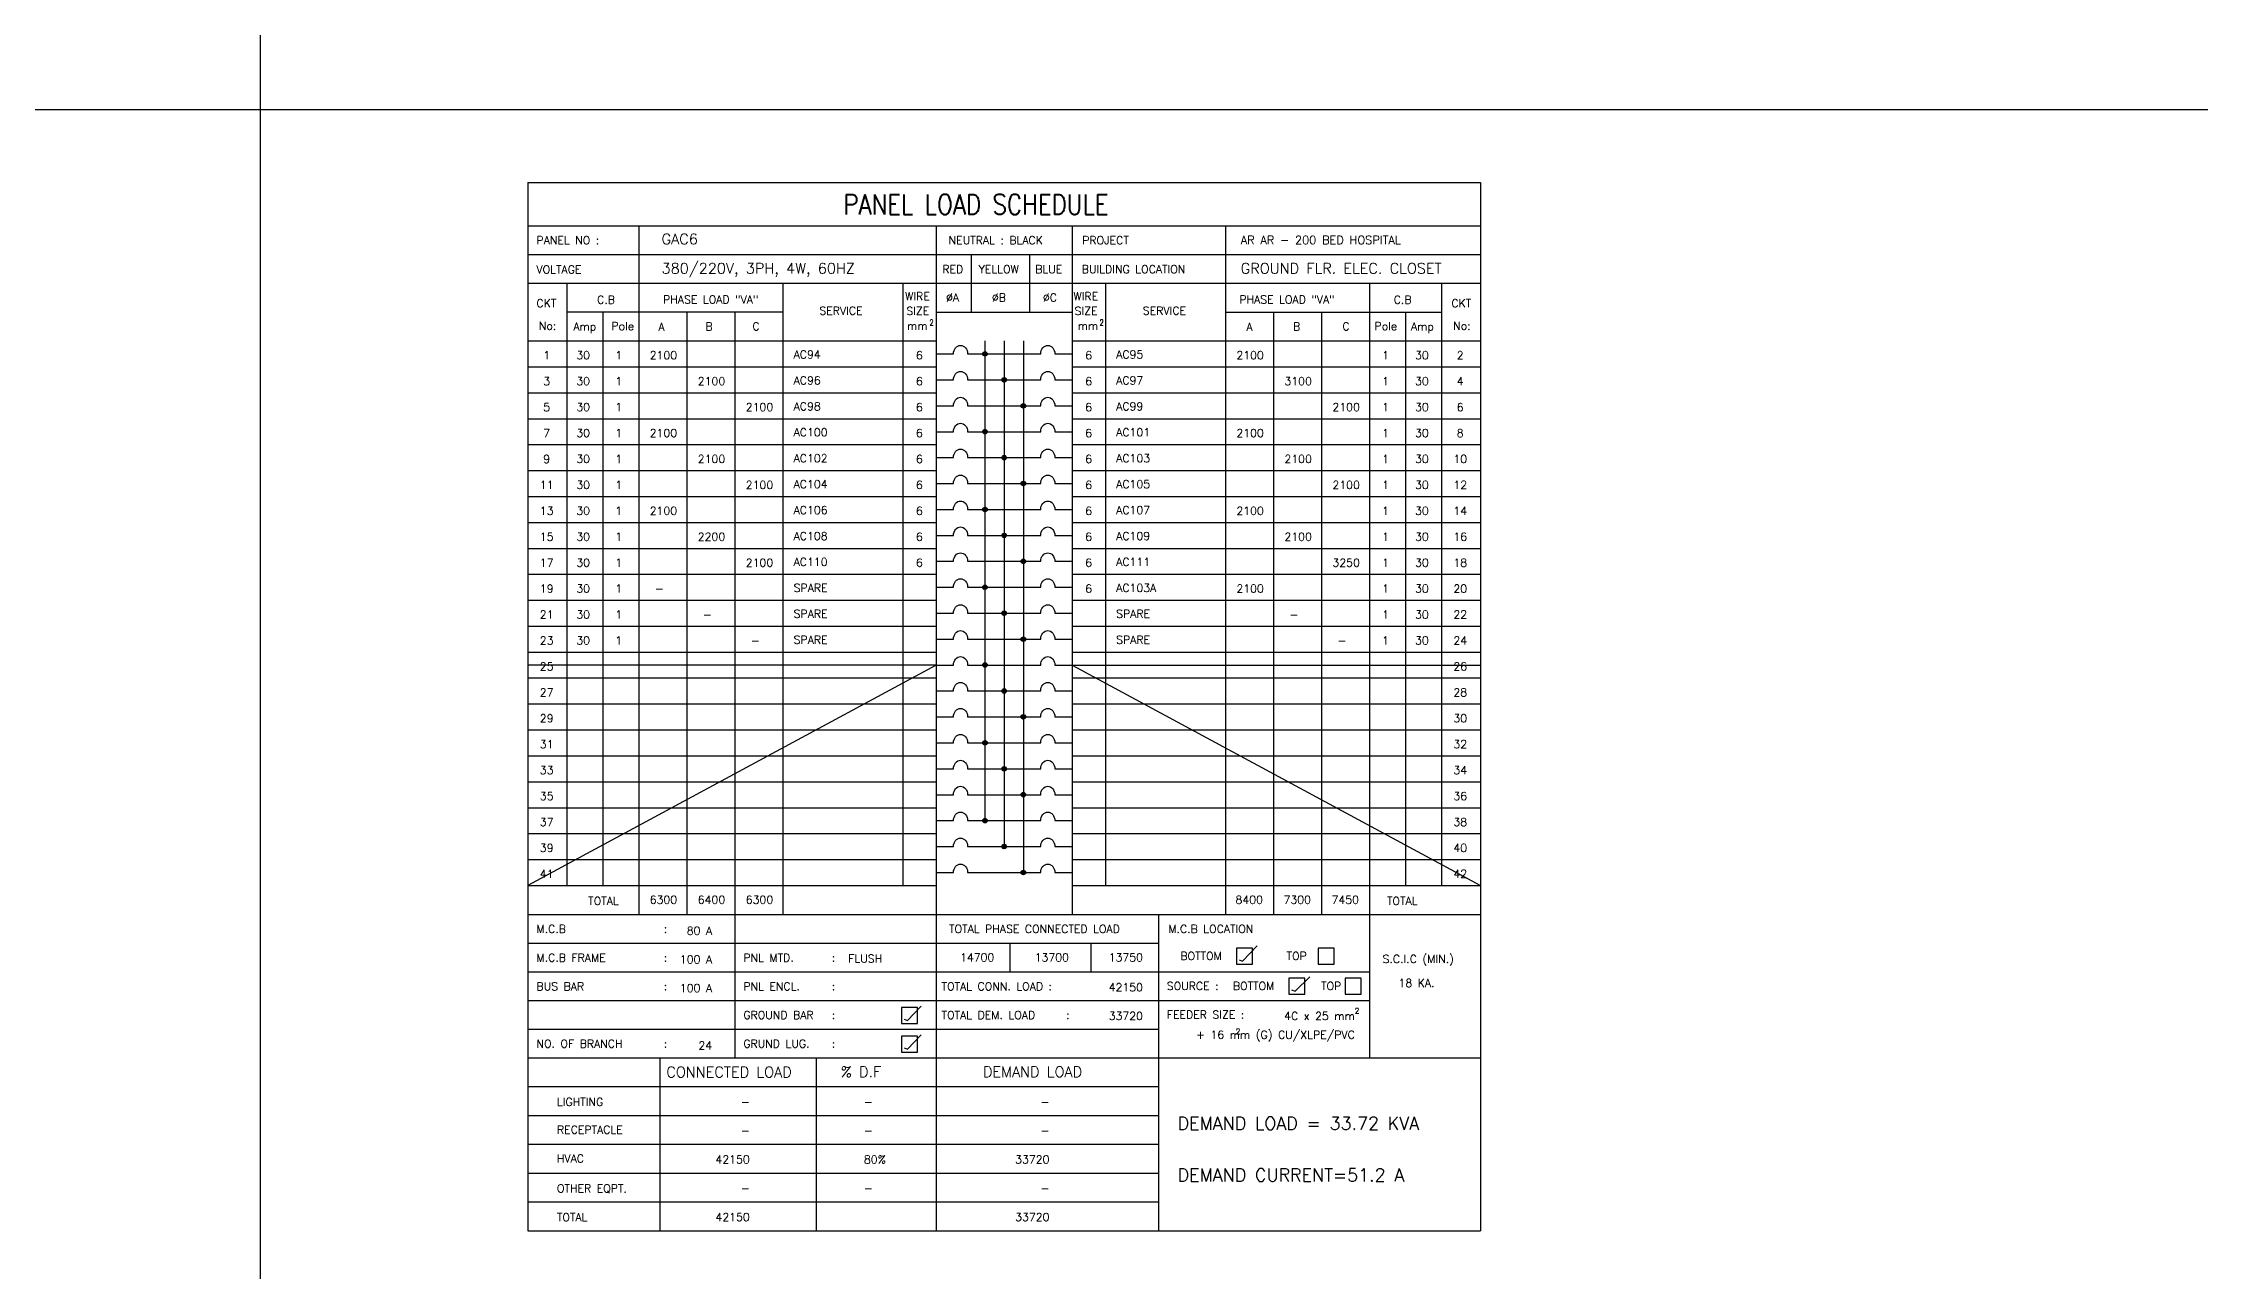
# Model space of a CAD drawing. Extents: x -146780 to -146669, y -1542 to -1454.
# Drawn here: x -146716.36 to -146669.11, y -1509.97 to -1483.18 of the extents above; entities that cross this region are included whole.
import ezdxf
from ezdxf.enums import TextEntityAlignment as Align

# ---------------------------------------------------------------- set-up
doc = ezdxf.new("R2010")
doc.units = 0
doc.header["$MEASUREMENT"] = 0
for name, color, linetype in [('BORDER', 4, 'CONTINUOUS'), ('E-TXT', 2, 'CONTINUOUS'), ('PANEL', 2, 'CONTINUOUS')]:
    doc.layers.add(name, color=color, linetype=linetype)
doc.styles.add('ROMANS', font='ROMANS.shx', dxfattribs={"height": 0.4})
pattern_1 = [(315, (58337.122361, 555.361538), (0.00864749998874, 0.00864749998874), [])]
pattern_2 = [(315, (58337.122361, 553.663397), (0.00864749998874, 0.00864749998874), [])]
pattern_3 = [(315, (58337.122361, 551.965256), (0.00864749998874, 0.00864749998874), [])]
pattern_4 = [(315, (58337.122361, 550.267115), (0.00864749998874, 0.00864749998874), [])]
pattern_5 = [(315, (58337.122361, 548.568974), (0.00864749998874, 0.00864749998874), [])]
pattern_6 = [(315, (58337.122361, 546.870832), (0.00864749998874, 0.00864749998874), [])]

msp = doc.modelspace()

# ---------------------------------------------------------------- hatches: boundary and pattern name
at = {"layer": 'PANEL', "linetype": 'Continuous'}
h = msp.add_hatch(dxfattribs=at)
h.set_pattern_fill('ANSI31', color=256, scale=0.068485, angle=406.041, style=0)
h.set_pattern_definition([(91.040959325, (58337.122361, 555.361538), (-0.00855917542476, -0.00015552164567), [])])
h.paths.add_polyline_path([(-146695.854, -1489.957, 1), (-146695.756, -1489.957, 1)])
h = msp.add_hatch(dxfattribs=at)
h.set_pattern_fill('ANSI31', color=256, scale=0.097835, angle=270, style=0)
h.set_pattern_definition(pattern_1)
h.paths.add_polyline_path([(-146695.435, -1490.523, 1), (-146695.337, -1490.523, 1)])
h = msp.add_hatch(dxfattribs=at)
h.set_pattern_fill('ANSI31', color=256, scale=0.097835, angle=270, style=0)
h.set_pattern_definition(pattern_1)
h.paths.add_polyline_path([(-146694.918, -1491.089, 1), (-146695.016, -1491.089, 1)])
h = msp.add_hatch(dxfattribs=at)
h.set_pattern_fill('ANSI31', color=256, scale=0.097835, angle=270, style=0)
h.set_pattern_definition(pattern_1)
h.paths.add_polyline_path([(-146695.756, -1491.655, 1), (-146695.854, -1491.655, 1)])
h = msp.add_hatch(dxfattribs=at)
h.set_pattern_fill('ANSI31', color=256, scale=0.097835, angle=270, style=0)
h.set_pattern_definition(pattern_1)
h.paths.add_polyline_path([(-146695.337, -1492.221, 1), (-146695.435, -1492.221, 1)])
h = msp.add_hatch(dxfattribs=at)
h.set_pattern_fill('ANSI31', color=256, scale=0.097835, angle=270, style=0)
h.set_pattern_definition(pattern_1)
h.paths.add_polyline_path([(-146694.918, -1492.787, 1), (-146695.016, -1492.787, 1)])
h = msp.add_hatch(dxfattribs=at)
h.set_pattern_fill('ANSI31', color=256, scale=0.097835, angle=270, style=0)
h.set_pattern_definition(pattern_2)
h.paths.add_polyline_path([(-146695.756, -1493.353, 1), (-146695.854, -1493.353, 1)])
h = msp.add_hatch(dxfattribs=at)
h.set_pattern_fill('ANSI31', color=256, scale=0.097835, angle=270, style=0)
h.set_pattern_definition(pattern_2)
h.paths.add_polyline_path([(-146695.337, -1493.919, 1), (-146695.435, -1493.919, 1)])
h = msp.add_hatch(dxfattribs=at)
h.set_pattern_fill('ANSI31', color=256, scale=0.097835, angle=270, style=0)
h.set_pattern_definition(pattern_2)
h.paths.add_polyline_path([(-146694.918, -1494.485, 1), (-146695.016, -1494.485, 1)])
h = msp.add_hatch(dxfattribs=at)
h.set_pattern_fill('ANSI31', color=256, scale=0.097835, angle=270, style=0)
h.set_pattern_definition(pattern_3)
h.paths.add_polyline_path([(-146695.756, -1495.051, 1), (-146695.854, -1495.051, 1)])
h = msp.add_hatch(dxfattribs=at)
h.set_pattern_fill('ANSI31', color=256, scale=0.097835, angle=270, style=0)
h.set_pattern_definition(pattern_3)
h.paths.add_polyline_path([(-146695.337, -1495.617, 1), (-146695.435, -1495.617, 1)])
h = msp.add_hatch(dxfattribs=at)
h.set_pattern_fill('ANSI31', color=256, scale=0.097835, angle=270, style=0)
h.set_pattern_definition(pattern_3)
h.paths.add_polyline_path([(-146694.918, -1496.183, 1), (-146695.016, -1496.183, 1)])
h = msp.add_hatch(dxfattribs=at)
h.set_pattern_fill('ANSI31', color=256, scale=0.097835, angle=270, style=0)
h.set_pattern_definition(pattern_4)
h.paths.add_polyline_path([(-146695.756, -1496.749, 1), (-146695.854, -1496.749, 1)])
h = msp.add_hatch(dxfattribs=at)
h.set_pattern_fill('ANSI31', color=256, scale=0.097835, angle=270, style=0)
h.set_pattern_definition(pattern_4)
h.paths.add_polyline_path([(-146695.337, -1497.315, 1), (-146695.435, -1497.315, 1)])
h = msp.add_hatch(dxfattribs=at)
h.set_pattern_fill('ANSI31', color=256, scale=0.097835, angle=270, style=0)
h.set_pattern_definition(pattern_4)
h.paths.add_polyline_path([(-146694.918, -1497.881, 1), (-146695.016, -1497.881, 1)])
h = msp.add_hatch(dxfattribs=at)
h.set_pattern_fill('ANSI31', color=256, scale=0.097835, angle=270, style=0)
h.set_pattern_definition(pattern_5)
h.paths.add_polyline_path([(-146695.756, -1498.447, 1), (-146695.854, -1498.447, 1)])
h = msp.add_hatch(dxfattribs=at)
h.set_pattern_fill('ANSI31', color=256, scale=0.097835, angle=270, style=0)
h.set_pattern_definition(pattern_5)
h.paths.add_polyline_path([(-146695.337, -1499.014, 1), (-146695.435, -1499.014, 1)])
h = msp.add_hatch(dxfattribs=at)
h.set_pattern_fill('ANSI31', color=256, scale=0.097835, angle=270, style=0)
h.set_pattern_definition(pattern_5)
h.paths.add_polyline_path([(-146694.918, -1499.58, 1), (-146695.016, -1499.58, 1)])
h = msp.add_hatch(dxfattribs=at)
h.set_pattern_fill('ANSI31', color=256, scale=0.097835, angle=270, style=0)
h.set_pattern_definition(pattern_6)
h.paths.add_polyline_path([(-146695.756, -1500.146, 1), (-146695.854, -1500.146, 1)])
h = msp.add_hatch(dxfattribs=at)
h.set_pattern_fill('ANSI31', color=256, scale=0.097835, angle=270, style=0)
h.set_pattern_definition(pattern_6)
h.paths.add_polyline_path([(-146695.337, -1500.712, 1), (-146695.435, -1500.712, 1)])
h = msp.add_hatch(dxfattribs=at)
h.set_pattern_fill('ANSI31', color=256, scale=0.097835, angle=270, style=0)
h.set_pattern_definition(pattern_6)
h.paths.add_polyline_path([(-146694.918, -1501.278, 1), (-146695.016, -1501.278, 1)])

# ---------------------------------------------------------------- linework, layer by layer
at = {"layer": 'BORDER', "color": 1}
for p, q in [((-146711.628, -1454.228), (-146711.628, -1541.622)), ((-146780.384, -1484.618), (-146669.113, -1484.618))]:
    msp.add_line(p, q, dxfattribs=at)
at = {"layer": 'PANEL', "color": 6}
for p, q in [((-146705.781, -1486.215), (-146705.781, -1509.098)), ((-146705.781, -1486.215), (-146684.991, -1486.215)), ((-146684.991, -1486.215), (-146684.991, -1509.098)), ((-146705.781, -1509.098), (-146684.991, -1509.098))]:
    msp.add_line(p, q, dxfattribs=at)
at = {"layer": 'PANEL', "color": 2}
for p, q in [((-146705.781, -1487.158), (-146684.991, -1487.158)), ((-146696.871, -1487.158), (-146696.871, -1502.194)), ((-146693.901, -1487.158), (-146693.901, -1502.194)), ((-146705.781, -1488.416), (-146684.991, -1488.416)), ((-146696.871, -1489.048), (-146693.901, -1489.048)), ((-146705.781, -1502.194), (-146684.991, -1502.194))]:
    msp.add_line(p, q, dxfattribs=at)
at = {"layer": 'PANEL', "color": 11}
for p, q in [((-146703.362, -1487.158), (-146703.362, -1502.194)), ((-146690.555, -1487.158), (-146690.555, -1502.194)), ((-146704.934, -1488.416), (-146704.934, -1501.561)), ((-146700.217, -1488.416), (-146700.217, -1502.194)), ((-146697.597, -1488.416), (-146697.597, -1501.561)), ((-146693.176, -1488.416), (-146693.176, -1501.561)), ((-146687.41, -1488.416), (-146687.41, -1505.324)), ((-146685.838, -1488.416), (-146685.838, -1501.561)), ((-146700.217, -1489.045), (-146704.934, -1489.045)), ((-146704.148, -1489.045), (-146704.148, -1501.561)), ((-146702.314, -1489.045), (-146702.314, -1502.194)), ((-146701.265, -1489.045), (-146701.265, -1505.324)), ((-146690.555, -1489.045), (-146685.838, -1489.045)), ((-146689.507, -1489.045), (-146689.507, -1502.194)), ((-146688.458, -1489.045), (-146688.458, -1502.194)), ((-146686.624, -1489.045), (-146686.624, -1501.561)), ((-146705.781, -1489.674), (-146696.871, -1489.674)), ((-146693.901, -1489.674), (-146684.991, -1489.674)), ((-146705.781, -1490.24), (-146696.871, -1490.24)), ((-146693.901, -1490.24), (-146684.991, -1490.24)), ((-146705.781, -1490.806), (-146696.871, -1490.806)), ((-146693.901, -1490.806), (-146684.991, -1490.806)), ((-146705.781, -1491.372), (-146696.871, -1491.372)), ((-146693.901, -1491.372), (-146684.991, -1491.372)), ((-146705.781, -1491.938), (-146696.871, -1491.938)), ((-146693.901, -1491.938), (-146684.991, -1491.938)), ((-146705.781, -1492.504), (-146696.871, -1492.504)), ((-146693.901, -1492.504), (-146684.991, -1492.504)), ((-146705.781, -1493.07), (-146696.871, -1493.07)), ((-146693.901, -1493.07), (-146684.991, -1493.07)), ((-146705.781, -1493.636), (-146696.871, -1493.636)), ((-146693.901, -1493.636), (-146684.991, -1493.636)), ((-146705.781, -1494.202), (-146696.871, -1494.202)), ((-146693.901, -1494.202), (-146684.991, -1494.202)), ((-146705.781, -1494.768), (-146696.871, -1494.768)), ((-146693.901, -1494.768), (-146684.991, -1494.768)), ((-146705.781, -1495.334), (-146696.871, -1495.334)), ((-146693.901, -1495.334), (-146684.991, -1495.334)), ((-146705.781, -1495.9), (-146696.871, -1495.9)), ((-146693.901, -1495.9), (-146684.991, -1495.9)), ((-146705.781, -1496.466), (-146696.871, -1496.466)), ((-146693.901, -1496.466), (-146684.991, -1496.466)), ((-146705.781, -1497.032), (-146696.871, -1497.032)), ((-146693.901, -1497.032), (-146684.991, -1497.032)), ((-146705.781, -1497.598), (-146696.871, -1497.598)), ((-146693.901, -1497.598), (-146684.991, -1497.598)), ((-146705.781, -1498.164), (-146696.871, -1498.164)), ((-146693.901, -1498.164), (-146684.991, -1498.164)), ((-146705.781, -1498.73), (-146696.871, -1498.73)), ((-146693.901, -1498.73), (-146684.991, -1498.73)), ((-146705.781, -1499.297), (-146696.871, -1499.297)), ((-146693.901, -1499.297), (-146684.991, -1499.297)), ((-146705.781, -1499.863), (-146696.871, -1499.863)), ((-146693.901, -1499.863), (-146684.991, -1499.863)), ((-146705.781, -1500.429), (-146696.871, -1500.429)), ((-146693.901, -1500.429), (-146684.991, -1500.429)), ((-146705.781, -1500.995), (-146696.871, -1500.995)), ((-146693.901, -1500.995), (-146684.991, -1500.995)), ((-146705.781, -1501.561), (-146696.871, -1501.561)), ((-146693.901, -1501.561), (-146684.991, -1501.561)), ((-146696.871, -1502.194), (-146696.871, -1509.098)), ((-146692.019, -1502.194), (-146692.019, -1505.324)), ((-146705.781, -1502.82), (-146692.019, -1502.82)), ((-146695.265, -1502.82), (-146695.265, -1503.446)), ((-146693.495, -1502.82), (-146693.495, -1503.446)), ((-146705.781, -1503.446), (-146687.41, -1503.446)), ((-146705.781, -1504.072), (-146687.41, -1504.072)), ((-146705.781, -1504.698), (-146692.019, -1504.698)), ((-146705.781, -1505.324), (-146684.991, -1505.324)), ((-146702.9, -1505.324), (-146702.9, -1509.098)), ((-146699.492, -1505.324), (-146699.492, -1509.098)), ((-146692.019, -1505.324), (-146692.019, -1509.098)), ((-146705.781, -1505.953), (-146692.019, -1505.953)), ((-146705.781, -1506.582), (-146692.019, -1506.582)), ((-146705.781, -1507.211), (-146692.019, -1507.211)), ((-146705.781, -1507.84), (-146692.019, -1507.84)), ((-146705.781, -1508.469), (-146692.019, -1508.469))]:
    msp.add_line(p, q, dxfattribs=at)
at = {"layer": 'PANEL'}
for p, q in [((-146705.781, -1487.784), (-146684.991, -1487.784)), ((-146696.101, -1489.048), (-146696.101, -1487.784)), ((-146694.825, -1489.048), (-146694.825, -1487.784)), ((-146695.805, -1489.674), (-146695.805, -1500.146)), ((-146695.386, -1489.674), (-146695.386, -1500.712)), ((-146694.967, -1489.674), (-146694.967, -1501.278)), ((-146696.871, -1489.957), (-146696.492, -1489.957)), ((-146696.184, -1489.957), (-146694.588, -1489.957)), ((-146694.28, -1489.957), (-146693.901, -1489.957)), ((-146696.871, -1490.523), (-146696.492, -1490.523)), ((-146696.184, -1490.523), (-146694.588, -1490.523)), ((-146694.28, -1490.523), (-146693.901, -1490.523)), ((-146696.871, -1491.089), (-146696.492, -1491.089)), ((-146696.184, -1491.089), (-146694.588, -1491.089)), ((-146694.28, -1491.089), (-146693.901, -1491.089)), ((-146696.871, -1491.655), (-146696.492, -1491.655)), ((-146696.184, -1491.655), (-146694.588, -1491.655)), ((-146694.28, -1491.655), (-146693.901, -1491.655)), ((-146696.871, -1492.221), (-146696.492, -1492.221)), ((-146696.184, -1492.221), (-146694.588, -1492.221)), ((-146694.28, -1492.221), (-146693.901, -1492.221)), ((-146696.871, -1492.787), (-146696.492, -1492.787)), ((-146696.184, -1492.787), (-146694.588, -1492.787)), ((-146694.28, -1492.787), (-146693.901, -1492.787)), ((-146696.871, -1493.353), (-146696.492, -1493.353)), ((-146696.184, -1493.353), (-146694.588, -1493.353)), ((-146694.28, -1493.353), (-146693.901, -1493.353)), ((-146696.871, -1493.919), (-146696.492, -1493.919)), ((-146696.184, -1493.919), (-146694.588, -1493.919)), ((-146694.28, -1493.919), (-146693.901, -1493.919)), ((-146696.871, -1494.485), (-146696.492, -1494.485)), ((-146696.184, -1494.485), (-146694.588, -1494.485)), ((-146694.28, -1494.485), (-146693.901, -1494.485)), ((-146696.871, -1495.051), (-146696.492, -1495.051)), ((-146696.184, -1495.051), (-146694.588, -1495.051)), ((-146694.28, -1495.051), (-146693.901, -1495.051)), ((-146696.871, -1495.617), (-146696.492, -1495.617)), ((-146696.184, -1495.617), (-146694.588, -1495.617)), ((-146694.28, -1495.617), (-146693.901, -1495.617)), ((-146696.871, -1496.183), (-146696.492, -1496.183)), ((-146696.184, -1496.183), (-146694.588, -1496.183)), ((-146694.28, -1496.183), (-146693.901, -1496.183)), ((-146696.871, -1496.749), (-146696.492, -1496.749)), ((-146696.184, -1496.749), (-146694.588, -1496.749)), ((-146694.28, -1496.749), (-146693.901, -1496.749)), ((-146696.871, -1497.315), (-146696.492, -1497.315)), ((-146696.184, -1497.315), (-146694.588, -1497.315)), ((-146694.28, -1497.315), (-146693.901, -1497.315)), ((-146696.871, -1497.881), (-146696.492, -1497.881)), ((-146696.184, -1497.881), (-146694.588, -1497.881)), ((-146694.28, -1497.881), (-146693.901, -1497.881)), ((-146696.871, -1498.447), (-146696.492, -1498.447)), ((-146696.184, -1498.447), (-146694.588, -1498.447)), ((-146694.28, -1498.447), (-146693.901, -1498.447)), ((-146696.871, -1499.014), (-146696.492, -1499.014)), ((-146696.184, -1499.014), (-146694.588, -1499.014)), ((-146694.28, -1499.014), (-146693.901, -1499.014)), ((-146696.871, -1499.58), (-146696.492, -1499.58)), ((-146696.184, -1499.58), (-146694.588, -1499.58)), ((-146694.28, -1499.58), (-146693.901, -1499.58)), ((-146696.871, -1500.146), (-146696.492, -1500.146)), ((-146696.184, -1500.146), (-146694.588, -1500.146)), ((-146694.28, -1500.146), (-146693.901, -1500.146)), ((-146696.871, -1500.712), (-146696.492, -1500.712)), ((-146696.184, -1500.712), (-146694.588, -1500.712)), ((-146694.28, -1500.712), (-146693.901, -1500.712)), ((-146696.871, -1501.278), (-146696.492, -1501.278)), ((-146696.184, -1501.278), (-146694.588, -1501.278)), ((-146694.28, -1501.278), (-146693.901, -1501.278)), ((-146690.183, -1503.214), (-146689.864, -1502.881)), ((-146690.259, -1503.183), (-146690.183, -1503.214)), ((-146689.111, -1503.838), (-146689.036, -1503.869)), ((-146689.036, -1503.869), (-146688.717, -1503.556)), ((-146697.496, -1504.509), (-146697.197, -1504.197)), ((-146697.571, -1504.479), (-146697.496, -1504.509)), ((-146697.496, -1505.137), (-146697.197, -1504.824)), ((-146697.571, -1505.106), (-146697.496, -1505.137))]:
    msp.add_line(p, q, dxfattribs=at)
at = {"layer": 'PANEL', "color": 7}
for p, q in [((-146696.871, -1496.749), (-146705.781, -1496.749)), ((-146696.871, -1496.749), (-146705.781, -1501.561)), ((-146693.901, -1496.749), (-146684.991, -1496.749)), ((-146693.901, -1496.749), (-146684.991, -1501.561))]:
    msp.add_line(p, q, dxfattribs=at)
at = {"layer": 'PANEL', "color": 11}
for points in [[(-146689.966, -1502.93), (-146690.316, -1502.93), (-146690.316, -1503.28), (-146689.966, -1503.28)], [(-146688.182, -1502.93), (-146688.532, -1502.93), (-146688.532, -1503.28), (-146688.182, -1503.28)], [(-146688.819, -1503.585), (-146689.169, -1503.585), (-146689.169, -1503.935), (-146688.819, -1503.935)], [(-146687.592, -1503.585), (-146687.942, -1503.585), (-146687.942, -1503.935), (-146687.592, -1503.935)], [(-146697.279, -1504.226), (-146697.629, -1504.226), (-146697.629, -1504.575), (-146697.279, -1504.575)], [(-146697.279, -1504.853), (-146697.629, -1504.853), (-146697.629, -1505.203), (-146697.279, -1505.203)]]:
    msp.add_lwpolyline(points, close=True, dxfattribs=at)
at = {"layer": 'PANEL'}
for centre in [(-146695.805, -1489.957), (-146695.386, -1490.523), (-146694.967, -1491.089), (-146695.805, -1491.655), (-146695.386, -1492.221), (-146694.967, -1492.787), (-146695.805, -1493.353), (-146695.386, -1493.919), (-146694.967, -1494.485), (-146695.805, -1495.051), (-146695.386, -1495.617), (-146694.967, -1496.183), (-146695.805, -1496.749), (-146695.386, -1497.315), (-146694.967, -1497.881), (-146695.805, -1498.447), (-146695.386, -1499.014), (-146694.967, -1499.58), (-146695.805, -1500.146), (-146695.386, -1500.712), (-146694.967, -1501.278)]:
    msp.add_circle(centre, 0.0489, dxfattribs=at)
at = {"layer": 'PANEL', "extrusion": (0, 0, -1)}
for centre in [(-146696.338, -1489.957), (-146694.434, -1489.957), (-146696.338, -1490.523), (-146694.434, -1490.523), (-146696.338, -1491.089), (-146694.434, -1491.089), (-146696.338, -1491.655), (-146694.434, -1491.655), (-146696.338, -1492.221), (-146694.434, -1492.221), (-146696.338, -1492.787), (-146694.434, -1492.787), (-146696.338, -1493.353), (-146694.434, -1493.353), (-146696.338, -1493.919), (-146694.434, -1493.919), (-146696.338, -1494.485), (-146694.434, -1494.485), (-146696.338, -1495.051), (-146694.434, -1495.051), (-146696.338, -1495.617), (-146694.434, -1495.617), (-146696.338, -1496.183), (-146694.434, -1496.183), (-146696.338, -1496.749), (-146694.434, -1496.749), (-146696.338, -1497.315), (-146694.434, -1497.315), (-146696.338, -1497.881), (-146694.434, -1497.881), (-146696.338, -1498.447), (-146694.434, -1498.447), (-146696.338, -1499.014), (-146694.434, -1499.014), (-146696.338, -1499.58), (-146694.434, -1499.58), (-146696.338, -1500.146), (-146694.434, -1500.146), (-146696.338, -1500.712), (-146694.434, -1500.712), (-146696.338, -1501.278), (-146694.434, -1501.278)]:
    msp.add_ellipse(centre, major_axis=(0, 0.185), ratio=0.833333, start_param=-1.570796, end_param=1.570796, dxfattribs=at)

# ---------------------------------------------------------------- texts
at = {"layer": 'E-TXT', "style": 'ROMANS'}
for s, height, p in [('GAC6', 0.2306, (-146702.864, -1487.563)), ('AR AR - 200 BED HOSPITAL', 0.18169, (-146690.222, -1487.561)), ('380/220V, 3PH, 4W, 60HZ', 0.23061, (-146702.864, -1488.203)), ('GROUND FLR. ELEC. CLOSET', 0.23061, (-146690.222, -1488.203)), ('30', 0.1747, (-146704.726, -1490.073)), ('30', 0.1747, (-146686.416, -1490.073)), ('30', 0.1747, (-146704.726, -1490.639)), ('30', 0.1747, (-146686.416, -1490.639)), ('30', 0.1747, (-146704.726, -1491.205)), ('30', 0.1747, (-146686.416, -1491.205)), ('30', 0.1747, (-146704.726, -1491.771)), ('30', 0.1747, (-146686.416, -1491.771)), ('30', 0.1747, (-146704.726, -1492.337)), ('30', 0.1747, (-146686.416, -1492.337)), ('30', 0.1747, (-146704.726, -1492.904)), ('30', 0.1747, (-146686.416, -1492.904)), ('30', 0.1747, (-146704.726, -1493.47)), ('30', 0.1747, (-146686.416, -1493.47)), ('30', 0.1747, (-146704.726, -1494.036)), ('30', 0.1747, (-146686.416, -1494.036)), ('30', 0.1747, (-146704.726, -1494.602)), ('30', 0.1747, (-146686.416, -1494.602)), ('30', 0.1747, (-146704.726, -1495.168)), ('30', 0.1747, (-146686.416, -1495.168)), ('30', 0.1747, (-146704.726, -1495.734)), ('30', 0.1747, (-146686.416, -1495.734)), ('30', 0.1747, (-146704.726, -1496.3)), ('30', 0.1747, (-146686.416, -1496.3))]:
    msp.add_text(s, height=height, dxfattribs=at).set_placement(p)
for s, p in [('1', (-146703.801, -1489.987)), ('6', (-146697.237, -1489.987)), ('6', (-146693.542, -1489.987)), ('1', (-146687.063, -1489.987)), ('1', (-146703.801, -1490.553)), ('6', (-146697.237, -1490.553)), ('6', (-146693.542, -1490.553)), ('1', (-146687.063, -1490.553)), ('1', (-146703.801, -1491.119)), ('6', (-146697.237, -1491.119)), ('6', (-146693.542, -1491.119)), ('1', (-146687.063, -1491.119)), ('1', (-146703.801, -1491.685)), ('6', (-146697.237, -1491.685)), ('6', (-146693.542, -1491.685)), ('1', (-146687.063, -1491.685)), ('1', (-146703.801, -1492.251)), ('6', (-146697.237, -1492.251)), ('6', (-146693.542, -1492.251)), ('1', (-146687.063, -1492.251)), ('1', (-146703.801, -1492.817)), ('6', (-146697.237, -1492.817)), ('6', (-146693.542, -1492.817)), ('1', (-146687.063, -1492.817)), ('1', (-146703.801, -1493.383)), ('6', (-146697.237, -1493.383)), ('6', (-146693.542, -1493.383)), ('1', (-146687.063, -1493.383)), ('1', (-146703.801, -1493.949)), ('6', (-146697.237, -1493.949)), ('6', (-146693.542, -1493.949)), ('1', (-146687.063, -1493.949)), ('1', (-146703.801, -1494.515)), ('6', (-146697.237, -1494.515)), ('6', (-146693.542, -1494.515)), ('1', (-146687.063, -1494.515)), ('1', (-146703.801, -1495.081)), ('6', (-146693.542, -1495.081)), ('1', (-146687.063, -1495.081)), ('1', (-146703.801, -1495.647)), ('1', (-146687.063, -1495.647)), ('1', (-146703.801, -1496.214)), ('1', (-146687.063, -1496.214))]:
    msp.add_text(s, height=0.175, dxfattribs=at).set_placement(p, align=Align.MIDDLE)
for s, height, p in [('2100', 0.1747, (-146702.525, -1490.073)), ('2100', 0.1747, (-146689.718, -1490.073)), ('2100', 0.1747, (-146701.476, -1490.639)), ('3100', 0.1747, (-146688.669, -1490.639)), ('2100', 0.1747, (-146700.428, -1491.205)), ('2100', 0.1747, (-146687.621, -1491.205)), ('2100', 0.1747, (-146702.525, -1491.771)), ('2100', 0.1747, (-146689.718, -1491.771)), ('2100', 0.1747, (-146701.476, -1492.337)), ('2100', 0.1747, (-146688.669, -1492.337)), ('2100', 0.1747, (-146700.428, -1492.904)), ('2100', 0.1747, (-146687.621, -1492.904)), ('2100', 0.1747, (-146702.525, -1493.47)), ('2100', 0.1747, (-146689.718, -1493.47)), ('2200', 0.1747, (-146701.476, -1494.036)), ('2100', 0.1747, (-146688.669, -1494.036)), ('2100', 0.1747, (-146700.428, -1494.602)), ('3250', 0.1747, (-146687.621, -1494.602)), ('-', 0.175, (-146702.817, -1495.168)), ('2100', 0.1747, (-146689.718, -1495.168)), ('-', 0.175, (-146701.768, -1495.734)), ('-', 0.175, (-146688.961, -1495.734)), ('-', 0.175, (-146700.72, -1496.3)), ('-', 0.175, (-146687.913, -1496.3)), ('6300', 0.1747, (-146702.525, -1501.96)), ('6400', 0.1747, (-146701.476, -1501.96)), ('6300', 0.1747, (-146700.428, -1501.96)), ('8400', 0.1747, (-146689.737, -1501.96)), ('7300', 0.1747, (-146688.689, -1501.96)), ('7450', 0.1747, (-146687.641, -1501.96)), ('80 A', 0.1747, (-146701.762, -1502.637)), ('100 A', 0.1747, (-146701.762, -1503.264)), ('FLUSH', 0.1747, (-146698.048, -1503.246)), ('14700', 0.1747, (-146695.601, -1503.219)), ('13700', 0.1747, (-146693.972, -1503.219)), ('13750', 0.1747, (-146692.356, -1503.219)), ('100 A', 0.1747, (-146701.762, -1503.89)), ('42150', 0.1747, (-146692.356, -1503.872)), ('33720', 0.1747, (-146692.356, -1504.498)), ('4C x 25 mm', 0.1747, (-146687.731, -1504.498)), ('2', 0.122, (-146687.631, -1504.359)), ('+ 16 mm (G) CU/XLPE/PVC', 0.17471, (-146687.731, -1504.908)), ('2', 0.122, (-146690.227, -1504.811)), ('24', 0.1747, (-146701.762, -1505.142)), ('-', 0.175, (-146700.94, -1506.372)), ('-', 0.175, (-146694.397, -1506.372)), ('-', 0.175, (-146700.94, -1507.001)), ('-', 0.175, (-146694.397, -1507.001)), ('42150', 0.1747, (-146700.94, -1507.63)), ('33720', 0.1747, (-146694.397, -1507.63)), ('-', 0.175, (-146700.94, -1508.258)), ('-', 0.175, (-146694.397, -1508.258)), ('42150', 0.1747, (-146700.94, -1508.887)), ('33720', 0.1747, (-146694.397, -1508.887))]:
    msp.add_text(s, height=height, dxfattribs=at).set_placement(p, align=Align.RIGHT)
at = {"layer": 'PANEL', "color": 6, "style": 'ROMANS', "width": 0.833333}
msp.add_text('PANEL LOAD SCHEDULE', height=0.44026, dxfattribs=at).set_placement((-146698.896, -1486.914))
at = {"layer": 'PANEL', "style": 'ROMANS'}
for s, height, p in [('PANEL NO :', 0.1747, (-146705.596, -1487.563)), ('NEUTRAL : BLACK', 0.17471, (-146696.599, -1487.563)), ('PROJECT', 0.1747, (-146693.683, -1487.563)), ('VOLTAGE', 0.1747, (-146705.596, -1488.201)), ('RED', 0.1747, (-146696.736, -1488.195)), ('YELLOW', 0.1747, (-146695.943, -1488.195)), ('BLUE', 0.1747, (-146694.709, -1488.195)), ('BUILDING LOCATION', 0.17471, (-146693.692, -1488.195)), ('CKT', 0.1747, (-146705.596, -1488.937)), ('C.B', 0.1747, (-146704.272, -1488.862)), ('PHASE LOAD "VA"', 0.17471, (-146702.832, -1488.856)), ('WIRE', 0.1747, (-146697.548, -1488.786)), ('%%CA', 0.1747, (-146696.655, -1488.814)), ('%%CB', 0.1747, (-146695.655, -1488.814)), ('%%CC', 0.1747, (-146694.54, -1488.814)), ('WIRE', 0.1747, (-146693.873, -1488.786)), ('PHASE LOAD "VA"', 0.17471, (-146690.253, -1488.856)), ('C.B', 0.1747, (-146686.883, -1488.862)), ('CKT', 0.1747, (-146685.625, -1488.937)), ('No:', 0.1747, (-146705.544, -1489.43)), ('Amp', 0.1747, (-146704.791, -1489.444)), ('Pole', 0.1747, (-146703.96, -1489.437)), ('A', 0.175, (-146702.934, -1489.453)), ('B', 0.175, (-146701.91, -1489.445)), ('C', 0.175, (-146700.883, -1489.443)), ('SERVICE', 0.1747, (-146699.42, -1489.101)), ('SIZE', 0.1747, (-146697.522, -1489.107)), ('SIZE', 0.1747, (-146693.849, -1489.107)), ('SERVICE', 0.1747, (-146692.359, -1489.101)), ('A', 0.175, (-146690.098, -1489.453)), ('B', 0.175, (-146689.08, -1489.445)), ('C', 0.175, (-146688.003, -1489.443)), ('Pole', 0.1747, (-146687.303, -1489.437)), ('Amp', 0.1747, (-146686.506, -1489.444)), ('No:', 0.1747, (-146685.586, -1489.43)), ('mm', 0.1747, (-146697.506, -1489.428)), ('mm', 0.1747, (-146693.782, -1489.428)), ('AC94', 0.1747, (-146699.982, -1490.057)), ('AC95', 0.1747, (-146692.941, -1490.057)), ('AC96', 0.1747, (-146699.982, -1490.623)), ('AC97', 0.1747, (-146692.941, -1490.623)), ('AC98', 0.1747, (-146699.982, -1491.189)), ('AC99', 0.1747, (-146692.941, -1491.189)), ('AC100', 0.1747, (-146699.982, -1491.756)), ('AC101', 0.1747, (-146692.941, -1491.756)), ('AC102', 0.1747, (-146699.982, -1492.322)), ('AC103', 0.1747, (-146692.941, -1492.322)), ('AC104', 0.1747, (-146699.982, -1492.888)), ('AC105', 0.1747, (-146692.941, -1492.888)), ('AC106', 0.1747, (-146699.982, -1493.454)), ('AC107', 0.1747, (-146692.941, -1493.454)), ('AC108', 0.1747, (-146699.982, -1494.02)), ('AC109', 0.1747, (-146692.941, -1494.02)), ('AC110', 0.1747, (-146699.982, -1494.586)), ('AC111', 0.1747, (-146692.941, -1494.586)), ('SPARE', 0.1747, (-146699.982, -1495.152)), ('AC103A', 0.1747, (-146692.941, -1495.152)), ('SPARE', 0.1747, (-146699.982, -1495.718)), ('SPARE', 0.1747, (-146692.941, -1495.718)), ('SPARE', 0.1747, (-146699.982, -1496.284)), ('SPARE', 0.1747, (-146692.941, -1496.284)), ('TOTAL', 0.1747, (-146704.467, -1501.987)), ('TOTAL', 0.1747, (-146687.029, -1501.987)), ('M.C.B', 0.1747, (-146705.596, -1502.598)), (':', 0.175, (-146702.814, -1502.598)), ('TOTAL PHASE CONNECTED LOAD', 0.17471, (-146696.589, -1502.598)), ('M.C.B LOCATION', 0.17471, (-146691.803, -1502.598)), ('M.C.B FRAME', 0.17471, (-146705.596, -1503.225)), (':', 0.175, (-146702.814, -1503.225)), ('PNL MTD.', 0.1747, (-146701.08, -1503.225)), (':', 0.175, (-146699.146, -1503.225)), ('BOTTOM', 0.1747, (-146691.541, -1503.188)), ('TOP', 0.1747, (-146689.221, -1503.188)), ('S.C.I.C (MIN.)', 0.17471, (-146687.125, -1503.254)), ('BUS BAR', 0.1747, (-146705.596, -1503.851)), (':', 0.175, (-146702.814, -1503.851)), ('PNL ENCL.', 0.1747, (-146701.08, -1503.851)), (':', 0.175, (-146699.146, -1503.851)), ('TOTAL CONN. LOAD :', 0.17471, (-146696.753, -1503.851)), ('SOURCE :', 0.1747, (-146691.836, -1503.843)), ('BOTTOM', 0.1747, (-146690.394, -1503.843)), ('TOP', 0.1747, (-146688.467, -1503.843)), ('18 KA.', 0.1747, (-146686.779, -1503.778)), ('GROUND BAR', 0.1747, (-146701.08, -1504.477)), (':', 0.175, (-146699.146, -1504.477)), ('TOTAL DEM. LOAD ', 0.17471, (-146696.753, -1504.477)), (':', 0.175, (-146694.032, -1504.477)), ('FEEDER SIZE :', 0.17471, (-146691.836, -1504.469)), ('NO. OF BRANCH', 0.17471, (-146705.596, -1505.103)), (':', 0.175, (-146702.814, -1505.103)), ('GRUND LUG.', 0.1747, (-146701.08, -1505.103)), (':', 0.175, (-146699.146, -1505.103)), ('CONNECTED LOAD', 0.23061, (-146702.76, -1505.751)), ('% D.F', 0.2306, (-146698.949, -1505.744)), ('DEMAND LOAD', 0.23061, (-146695.848, -1505.744)), ('LIGHTING', 0.1747, (-146705.149, -1506.373)), ('-', 0.175, (-146698.447, -1506.373)), ('DEMAND LOAD = 33.72 KVA', 0.27953, (-146691.6, -1506.893)), ('RECEPTACLE', 0.1747, (-146705.149, -1506.98)), ('-', 0.175, (-146698.447, -1507.002)), ('HVAC', 0.1747, (-146705.149, -1507.61)), ('80%', 0.1747, (-146698.447, -1507.631)), ('OTHER EQPT.', 0.17471, (-146705.149, -1508.262)), ('DEMAND CURRENT=51.2 A', 0.27953, (-146691.6, -1508.021)), ('-', 0.175, (-146698.447, -1508.26)), ('TOTAL', 0.1747, (-146705.149, -1508.891))]:
    msp.add_text(s, height=height, dxfattribs=at).set_placement(p)
at = {"layer": 'PANEL', "style": 'ROMANS', "width": 0.833333}
for p in [(-146697.019, -1489.339), (-146693.305, -1489.339)]:
    msp.add_text('2', height=0.132, dxfattribs=at).set_placement(p)
at = {"layer": 'PANEL', "style": 'ROMANS'}
for s, height, p in [('1', 0.175, (-146705.373, -1489.987)), ('2', 0.175, (-146685.43, -1489.987)), ('3', 0.175, (-146705.373, -1490.553)), ('4', 0.175, (-146685.43, -1490.553)), ('5', 0.175, (-146705.373, -1491.119)), ('6', 0.175, (-146685.43, -1491.119)), ('7', 0.175, (-146705.373, -1491.685)), ('8', 0.175, (-146685.43, -1491.685)), ('9', 0.175, (-146705.373, -1492.251)), ('10', 0.1747, (-146685.43, -1492.251)), ('11', 0.1747, (-146705.373, -1492.817)), ('12', 0.1747, (-146685.43, -1492.817)), ('13', 0.1747, (-146705.373, -1493.383)), ('14', 0.1747, (-146685.43, -1493.383)), ('15', 0.1747, (-146705.373, -1493.949)), ('16', 0.1747, (-146685.43, -1493.949)), ('17', 0.1747, (-146705.373, -1494.515)), ('18', 0.1747, (-146685.43, -1494.515)), ('19', 0.1747, (-146705.373, -1495.081)), ('20', 0.1747, (-146685.43, -1495.081)), ('21', 0.1747, (-146705.373, -1495.647)), ('22', 0.1747, (-146685.43, -1495.647)), ('23', 0.1747, (-146705.373, -1496.214)), ('24', 0.1747, (-146685.43, -1496.214)), ('25', 0.1747, (-146705.373, -1496.78)), ('26', 0.1747, (-146685.43, -1496.78)), ('27', 0.1747, (-146705.373, -1497.346)), ('28', 0.1747, (-146685.43, -1497.346)), ('29', 0.1747, (-146705.373, -1497.912)), ('30', 0.1747, (-146685.43, -1497.912)), ('31', 0.1747, (-146705.373, -1498.478)), ('32', 0.1747, (-146685.43, -1498.478)), ('33', 0.1747, (-146705.373, -1499.044)), ('34', 0.1747, (-146685.43, -1499.044)), ('35', 0.1747, (-146705.373, -1499.61)), ('36', 0.1747, (-146685.43, -1499.61)), ('37', 0.1747, (-146705.373, -1500.176)), ('38', 0.1747, (-146685.43, -1500.176)), ('39', 0.1747, (-146705.373, -1500.742)), ('40', 0.1747, (-146685.43, -1500.742)), ('41', 0.1747, (-146705.373, -1501.308)), ('42', 0.1747, (-146685.43, -1501.308))]:
    msp.add_text(s, height=height, dxfattribs=at).set_placement(p, align=Align.MIDDLE)

doc.saveas('drawing.dxf')
